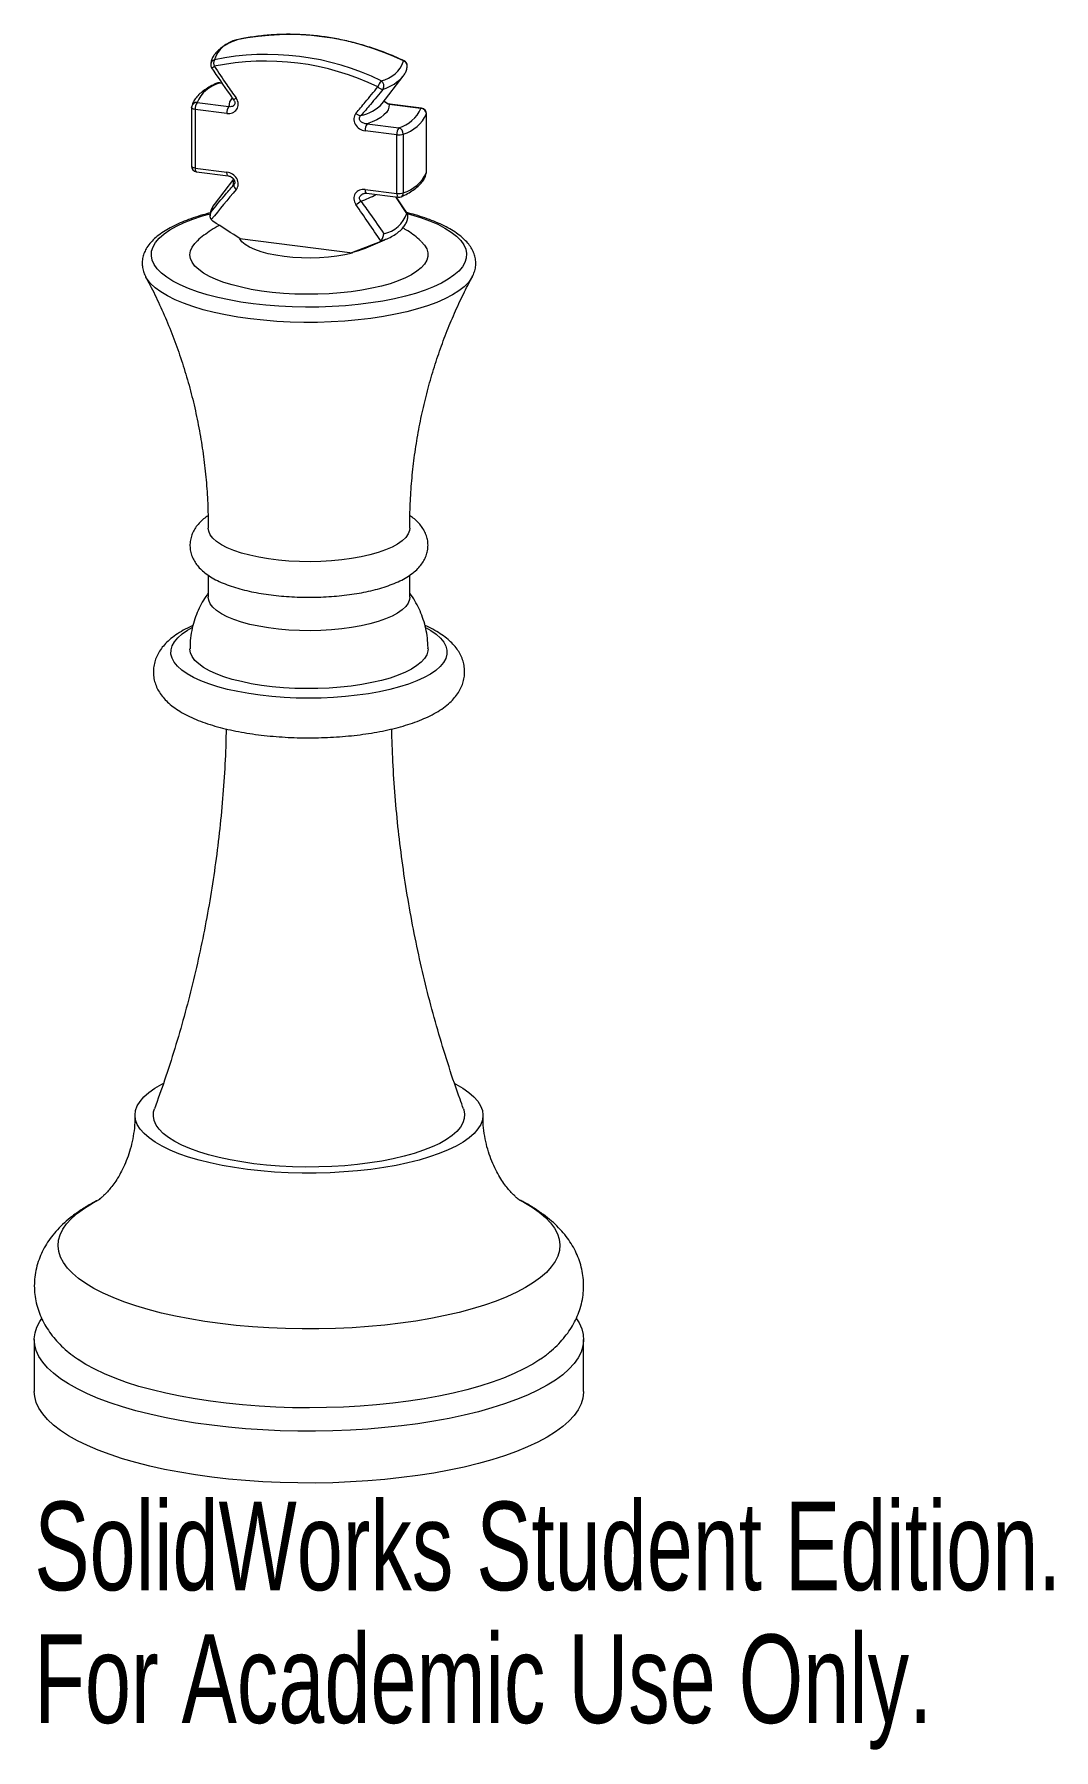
# Paper-space layout '_Dimetric' of a CAD drawing. Header units: millimetres. Extents: x -15 to 40.7, y -19.6 to 74.1.
import ezdxf

# ---------------------------------------------------------------- set-up
doc = ezdxf.new("R2010")
doc.units = ezdxf.units.MM
doc.styles.add('SLDTEXTSTYLE0', font='TXT', dxfattribs={"width": 0.7})

psp = doc.layouts.new('_Dimetric')

# ---------------------------------------------------------------- linework, layer by layer
at = {"color": 7, "linetype": 'Continuous', "lineweight": 15}
for p, q in [((-3.942, 73.797), (-3.973, 73.789)), ((-3.942, 73.797), (-3.928, 73.802)), ((-5.314, 72.281), (-5.315, 72.282)), ((-4.75, 71.442), (-4.872, 71.457)), ((4.002, 70.322), (5.147, 71.816)), ((-6.111, 70.382), (-4.373, 70.163)), ((-4.194, 70.644), (-4.115, 70.534)), ((6.111, 70.054), (4.373, 70.273)), ((6.149, 70.069), (4.411, 70.288)), ((-6.411, 70.099), (-6.411, 66.894)), ((-6.217, 70.006), (-6.217, 66.8)), ((-4.479, 69.787), (-6.217, 70.006)), ((6.41, 66.557), (6.41, 69.763)), ((6.411, 66.566), (6.411, 69.771)), ((4.803, 68.617), (3.065, 68.836)), ((3.171, 69.213), (4.909, 68.994)), ((4.803, 65.412), (4.803, 68.617)), ((5.149, 68.651), (5.149, 65.445)), ((-6.217, 66.8), (-4.479, 66.581)), ((-6.149, 66.596), (-4.411, 66.377)), ((-4.114, 66.196), (-5.18, 64.806)), ((3.065, 65.631), (4.803, 65.412)), ((-5.168, 64.821), (-5.18, 64.806)), ((3.134, 65.427), (4.872, 65.208)), ((2.368, 62.157), (-3.782, 62.932)), ((3.004, 62.393), (4.151, 62.886)), ((-8.906, 60.841), (-8.915, 60.858)), ((8.915, 60.859), (8.887, 60.809)), ((-5.5, 44.566), (-5.5, 43.369)), ((5.5, 43.369), (5.5, 44.565)), ((-15, 2.828), (-15, 0)), ((15, 0), (15, 2.828))]:
    psp.add_line(p, q, dxfattribs=at)
at = {"color": 8, "linetype": 'Continuous', "lineweight": 15}
for p, q in [((-4.735, 71.42), (-4.909, 71.442)), ((6.41, 69.763), (6.411, 69.771)), ((6.41, 66.557), (6.411, 66.566)), ((5.345, 64.326), (4.736, 65.225))]:
    psp.add_line(p, q, dxfattribs=at)
at = {"color": 8, "linetype": 'Continuous', "lineweight": 15, "flags": 128}
for points in [[(5.168, 72.65), (5.184, 72.657), (5.193, 72.656)], [(-4.909, 71.442), (-4.888, 71.455), (-4.872, 71.457)], [(4.373, 70.273), (4.394, 70.286), (4.411, 70.288)], [(-6.217, 70.006), (-6.261, 70.013), (-6.301, 70.022), (-6.336, 70.033), (-6.365, 70.046), (-6.387, 70.06), (-6.403, 70.075), (-6.41, 70.091), (-6.411, 70.099)], [(6.111, 70.054), (6.132, 70.067), (6.149, 70.069)], [(-6.217, 66.8), (-6.261, 66.807), (-6.301, 66.816), (-6.336, 66.827), (-6.365, 66.84), (-6.387, 66.855), (-6.403, 66.87), (-6.41, 66.886), (-6.411, 66.894)], [(-6.217, 66.8), (-6.215, 66.747), (-6.209, 66.699), (-6.199, 66.659), (-6.186, 66.628), (-6.17, 66.607), (-6.152, 66.597), (-6.149, 66.596)], [(-4.41, 66.377), (-4.414, 66.378), (-4.432, 66.388), (-4.448, 66.409), (-4.461, 66.44), (-4.471, 66.48), (-4.477, 66.528), (-4.479, 66.581)], [(6.403, 66.495), (6.405, 66.502), (6.41, 66.557)], [(-4.113, 65.876), (-4.13, 66.032), (-4.118, 66.109)], [(3.065, 65.631), (3.067, 65.577), (3.073, 65.53), (3.083, 65.489), (3.096, 65.458), (3.112, 65.437), (3.131, 65.427), (3.134, 65.427)], [(4.803, 65.412), (4.805, 65.358), (4.811, 65.311), (4.821, 65.27), (4.834, 65.239), (4.85, 65.218), (4.869, 65.208), (4.872, 65.208)], [(5.387, 64.311), (5.553, 64.265), (6.091, 64.1), (6.585, 63.921), (7.031, 63.728), (7.427, 63.523), (7.77, 63.308), (8.056, 63.084), (8.285, 62.853), (8.454, 62.616), (8.561, 62.375), (8.607, 62.132), (8.592, 61.888), (8.514, 61.646), (8.375, 61.407), (8.175, 61.173), (7.917, 60.945), (7.601, 60.725), (7.231, 60.515), (6.809, 60.316), (6.338, 60.13), (5.821, 59.958), (5.262, 59.801), (4.665, 59.66), (4.034, 59.537), (3.375, 59.432), (2.691, 59.346), (1.988, 59.28), (1.27, 59.234), (0.544, 59.208), (-0.187, 59.203), (-0.916, 59.219), (-1.639, 59.255), (-2.35, 59.311), (-3.044, 59.388), (-3.716, 59.484), (-4.361, 59.598), (-4.975, 59.73), (-5.553, 59.879), (-6.091, 60.044), (-6.585, 60.224), (-7.031, 60.416), (-7.427, 60.621), (-7.77, 60.836), (-8.056, 61.06), (-8.285, 61.292), (-8.454, 61.529), (-8.561, 61.77), (-8.607, 62.013), (-8.592, 62.256), (-8.514, 62.499), (-8.375, 62.738), (-8.175, 62.972), (-7.917, 63.2), (-7.601, 63.42), (-7.231, 63.63), (-6.809, 63.828), (-6.338, 64.015), (-5.821, 64.187), (-5.405, 64.306)], [(8.887, 60.809), (8.883, 60.803), (8.707, 60.56), (8.472, 60.323), (8.179, 60.094), (7.829, 59.873), (7.427, 59.663), (6.973, 59.464), (6.472, 59.279), (5.927, 59.108), (5.341, 58.953), (4.719, 58.814), (4.064, 58.693), (3.382, 58.59), (2.677, 58.507), (1.953, 58.443), (1.216, 58.399), (0.471, 58.376), (-0.278, 58.373), (-1.024, 58.391), (-1.764, 58.43), (-2.492, 58.488), (-3.202, 58.567), (-3.891, 58.664), (-4.553, 58.781), (-5.184, 58.915), (-5.779, 59.066), (-6.335, 59.233), (-6.848, 59.415), (-7.314, 59.61), (-7.73, 59.818), (-8.094, 60.036), (-8.402, 60.263), (-8.652, 60.498), (-8.844, 60.74), (-8.906, 60.841)], [(6.391, 41.703), (6.651, 41.554), (6.944, 41.35), (7.18, 41.139), (7.358, 40.921), (7.478, 40.699), (7.537, 40.474), (7.535, 40.249), (7.473, 40.024), (7.351, 39.802), (7.169, 39.585), (6.93, 39.374), (6.635, 39.171), (6.286, 38.977), (5.887, 38.795), (5.44, 38.625), (4.95, 38.47), (4.42, 38.33), (3.854, 38.206), (3.257, 38.099), (2.634, 38.011), (1.99, 37.942), (1.33, 37.892), (0.659, 37.862), (-0.018, 37.853), (-0.694, 37.863), (-1.364, 37.894), (-2.024, 37.945), (-2.667, 38.015), (-3.289, 38.104), (-3.884, 38.212), (-4.448, 38.336), (-4.977, 38.477), (-5.465, 38.634), (-5.909, 38.804), (-6.305, 38.987), (-6.651, 39.181), (-6.944, 39.384), (-7.18, 39.596), (-7.358, 39.813), (-7.478, 40.036), (-7.537, 40.26), (-7.535, 40.486), (-7.473, 40.711), (-7.351, 40.933), (-7.169, 41.15), (-6.93, 41.361), (-6.635, 41.564), (-6.387, 41.705)], [(11.522, 10.445), (11.742, 10.327), (12.187, 10.06), (12.578, 9.784), (12.912, 9.5), (13.189, 9.209), (13.407, 8.913), (13.565, 8.612), (13.662, 8.309), (13.698, 8.004), (13.673, 7.699), (13.588, 7.395), (13.441, 7.094), (13.234, 6.796), (12.969, 6.504), (12.645, 6.219), (12.265, 5.941), (11.83, 5.673), (11.342, 5.415), (10.804, 5.168), (10.217, 4.933), (9.585, 4.713), (8.91, 4.507), (8.195, 4.316), (7.443, 4.142), (6.658, 3.985), (5.844, 3.845), (5.003, 3.724), (4.14, 3.623), (3.259, 3.54), (2.363, 3.477), (1.457, 3.435), (0.544, 3.413), (-0.372, 3.411), (-1.286, 3.429), (-2.194, 3.468), (-3.092, 3.527), (-3.976, 3.606), (-4.843, 3.704), (-5.688, 3.821), (-6.508, 3.957), (-7.298, 4.111), (-8.056, 4.282), (-8.778, 4.47), (-9.461, 4.673), (-10.102, 4.891), (-10.697, 5.123), (-11.245, 5.367), (-11.742, 5.624), (-12.187, 5.89), (-12.578, 6.166), (-12.912, 6.45), (-13.189, 6.741), (-13.407, 7.038), (-13.565, 7.338), (-13.662, 7.642), (-13.698, 7.946), (-13.673, 8.252), (-13.588, 8.555), (-13.441, 8.857), (-13.234, 9.154), (-12.969, 9.446), (-12.645, 9.731), (-12.265, 10.009), (-11.83, 10.277), (-11.546, 10.432)]]:
    psp.add_lwpolyline(points, dxfattribs=at)
at = {"color": 7, "linetype": 'Continuous', "lineweight": 15, "flags": 128}
for points in [[(-3.975, 70.613), (-4.007, 70.593), (-4.035, 70.574), (-4.061, 70.559), (-4.081, 70.547), (-4.097, 70.539), (-4.108, 70.534), (-4.113, 70.534), (-4.113, 70.537)], [(4.373, 70.273), (4.368, 70.127), (4.319, 69.983), (4.227, 69.841), (4.094, 69.702), (3.919, 69.569), (3.706, 69.442), (3.456, 69.323), (3.171, 69.213)], [(4.002, 70.322), (4.004, 70.325), (4.011, 70.335)], [(6.127, 62.796), (6.129, 62.794), (6.309, 62.593), (6.431, 62.388), (6.492, 62.179), (6.493, 61.97), (6.433, 61.762), (6.313, 61.556), (6.134, 61.355), (5.898, 61.161), (5.607, 60.976), (5.263, 60.801), (4.87, 60.637), (4.432, 60.487), (3.952, 60.352), (3.436, 60.233), (2.887, 60.131), (2.312, 60.047), (1.715, 59.982), (1.102, 59.937), (0.478, 59.911), (-0.15, 59.906), (-0.776, 59.921), (-1.395, 59.956), (-2.002, 60.011), (-2.589, 60.085), (-3.153, 60.178), (-3.686, 60.288), (-4.186, 60.415), (-4.646, 60.557), (-5.063, 60.714), (-5.433, 60.883), (-5.752, 61.063), (-6.017, 61.253), (-6.227, 61.45), (-6.377, 61.654), (-6.469, 61.861), (-6.5, 62.07), (-6.47, 62.279), (-6.38, 62.486), (-6.231, 62.689), (-6.129, 62.794)], [(2.368, 62.157), (1.961, 62.065), (1.522, 61.99), (1.059, 61.935), (0.578, 61.9), (0.087, 61.886), (-0.404, 61.893), (-0.89, 61.92), (-1.36, 61.968), (-1.809, 62.036), (-2.228, 62.122), (-2.61, 62.226), (-2.949, 62.345), (-3.241, 62.477), (-3.479, 62.62), (-3.66, 62.773), (-3.782, 62.932)], [(4.182, 62.9), (4.166, 62.892), (3.834, 62.762)], [(3.004, 62.393), (2.709, 62.28), (2.315, 62.164)], [(5.5, 47.14), (5.487, 47.015), (5.416, 46.821), (5.284, 46.631), (5.091, 46.447), (4.841, 46.27), (4.536, 46.104), (4.18, 45.949), (3.776, 45.808), (3.33, 45.681), (2.846, 45.572), (2.329, 45.48), (1.787, 45.407), (1.224, 45.353), (0.647, 45.32), (0.063, 45.307), (-0.522, 45.315), (-1.101, 45.344), (-1.668, 45.393), (-2.216, 45.462), (-2.738, 45.55), (-3.23, 45.656), (-3.685, 45.779), (-4.098, 45.918), (-4.464, 46.07), (-4.781, 46.234), (-5.043, 46.408), (-5.247, 46.591), (-5.393, 46.78), (-5.477, 46.973), (-5.5, 47.141)], [(5.5, 43.369), (5.487, 43.244), (5.416, 43.05), (5.284, 42.86), (5.091, 42.676), (4.841, 42.499), (4.536, 42.333), (4.18, 42.178), (3.776, 42.036), (3.33, 41.91), (2.846, 41.8), (2.329, 41.708), (1.787, 41.635), (1.224, 41.582), (0.647, 41.549), (0.063, 41.536), (-0.522, 41.544), (-1.101, 41.573), (-1.668, 41.622), (-2.216, 41.691), (-2.738, 41.779), (-3.23, 41.885), (-3.685, 42.008), (-4.098, 42.146), (-4.464, 42.298), (-4.781, 42.463), (-5.043, 42.637), (-5.247, 42.82), (-5.393, 43.009), (-5.477, 43.202), (-5.5, 43.369)], [(6.5, 40.541), (6.493, 40.439), (6.433, 40.23), (6.313, 40.025), (6.134, 39.824), (5.898, 39.63), (5.607, 39.444), (5.263, 39.269), (4.87, 39.106), (4.432, 38.956), (3.952, 38.821), (3.436, 38.702), (2.887, 38.6), (2.312, 38.516), (1.715, 38.451), (1.102, 38.405), (0.478, 38.38), (-0.15, 38.375), (-0.776, 38.39), (-1.395, 38.425), (-2.002, 38.479), (-2.589, 38.553), (-3.153, 38.646), (-3.686, 38.756), (-4.186, 38.883), (-4.646, 39.026), (-5.063, 39.182), (-5.433, 39.351), (-5.752, 39.532), (-6.017, 39.721), (-6.227, 39.919), (-6.377, 40.122), (-6.469, 40.329), (-6.5, 40.538), (-6.5, 40.541)], [(7.96, 16.814), (8.024, 16.78), (8.407, 16.56), (8.736, 16.329), (9.008, 16.091), (9.221, 15.846), (9.375, 15.596), (9.468, 15.343), (9.5, 15.089), (9.47, 14.834), (9.379, 14.58), (9.226, 14.331), (9.014, 14.086), (8.744, 13.847), (8.417, 13.616), (8.035, 13.395), (7.601, 13.185), (7.118, 12.988), (6.589, 12.804), (6.017, 12.634), (5.405, 12.481), (4.759, 12.344), (4.082, 12.226), (3.379, 12.125), (2.653, 12.044), (1.911, 11.983), (1.156, 11.942), (0.393, 11.921), (-0.372, 11.921), (-1.134, 11.941), (-1.89, 11.982), (-2.633, 12.042), (-3.359, 12.123), (-4.063, 12.222), (-4.741, 12.341), (-5.388, 12.477), (-6, 12.63), (-6.573, 12.799), (-7.104, 12.982), (-7.588, 13.18), (-8.024, 13.389), (-8.407, 13.61), (-8.736, 13.84), (-9.008, 14.079), (-9.221, 14.324), (-9.375, 14.573), (-9.468, 14.827), (-9.5, 15.081), (-9.47, 15.336), (-9.379, 15.589), (-9.226, 15.839), (-9.014, 16.084), (-8.744, 16.323), (-8.417, 16.553), (-8.035, 16.774), (-7.967, 16.81)], [(8.437, 15.429), (8.453, 15.384), (8.498, 15.144), (8.482, 14.903), (8.406, 14.664), (8.268, 14.428), (8.071, 14.197), (7.816, 13.972), (7.505, 13.755), (7.139, 13.547), (6.723, 13.351), (6.257, 13.167), (5.747, 12.997), (5.195, 12.842), (4.606, 12.704), (3.983, 12.582), (3.332, 12.478), (2.657, 12.394), (1.963, 12.328), (1.254, 12.283), (0.537, 12.257), (-0.185, 12.252), (-0.905, 12.268), (-1.618, 12.303), (-2.32, 12.359), (-3.005, 12.435), (-3.669, 12.529), (-4.306, 12.642), (-4.912, 12.773), (-5.482, 12.92), (-6.013, 13.082), (-6.501, 13.26), (-6.942, 13.45), (-7.333, 13.652), (-7.671, 13.865), (-7.954, 14.086), (-8.18, 14.314), (-8.346, 14.548), (-8.453, 14.786), (-8.498, 15.026), (-8.482, 15.267), (-8.437, 15.428)], [(14.607, 3.966), (14.748, 3.741), (14.893, 3.424), (14.977, 3.105), (14.999, 2.785), (14.96, 2.464), (14.86, 2.146), (14.698, 1.83), (14.476, 1.518), (14.194, 1.211), (13.854, 0.912), (13.457, 0.62), (13.005, 0.337), (12.499, 0.064), (11.942, -0.197), (11.336, -0.446), (10.684, -0.681), (9.987, -0.902), (9.25, -1.108), (8.474, -1.297), (7.663, -1.47), (6.822, -1.625), (5.952, -1.761), (5.057, -1.879), (4.142, -1.977), (3.21, -2.056), (2.264, -2.114), (1.31, -2.152), (0.35, -2.17), (-0.612, -2.167), (-1.571, -2.144), (-2.523, -2.1), (-3.465, -2.036), (-4.393, -1.952), (-5.303, -1.849), (-6.191, -1.726), (-7.054, -1.584), (-7.888, -1.424), (-8.689, -1.247), (-9.454, -1.053), (-10.181, -0.843), (-10.866, -0.618), (-11.506, -0.379), (-12.099, -0.127), (-12.642, 0.137), (-13.134, 0.413), (-13.571, 0.698), (-13.952, 0.993), (-14.277, 1.294), (-14.542, 1.602), (-14.748, 1.916), (-14.893, 2.232), (-14.977, 2.552), (-14.999, 2.872), (-14.96, 3.192), (-14.86, 3.511), (-14.698, 3.827), (-14.598, 3.978)], [(12.6, 1.737), (12.217, 1.492), (11.739, 1.228), (11.209, 0.975), (10.63, 0.734), (10.004, 0.507), (9.335, 0.294), (8.625, 0.095), (7.878, -0.087), (7.096, -0.252), (6.283, -0.399), (5.442, -0.528), (4.578, -0.639), (3.693, -0.73), (2.793, -0.802), (1.88, -0.853), (0.959, -0.884), (0.034, -0.895), (-0.892, -0.886), (-1.813, -0.856), (-2.727, -0.806), (-3.628, -0.736), (-4.514, -0.646), (-5.38, -0.537), (-6.222, -0.409), (-7.038, -0.263), (-7.822, -0.099), (-8.572, 0.082), (-9.285, 0.279), (-9.957, 0.491), (-10.586, 0.717), (-11.168, 0.957), (-11.702, 1.209), (-12.184, 1.473), (-12.61, 1.744)], [(15, 0), (14.999, -0.044), (14.96, -0.364), (14.86, -0.683), (14.698, -0.999), (14.476, -1.31), (14.194, -1.617), (13.854, -1.917), (13.457, -2.209), (13.005, -2.492), (12.499, -2.764), (11.942, -3.025), (11.336, -3.274), (10.684, -3.51), (9.987, -3.731), (9.25, -3.936), (8.474, -4.126), (7.663, -4.298), (6.822, -4.453), (5.952, -4.59), (5.057, -4.707), (4.142, -4.806), (3.21, -4.884), (2.264, -4.943), (1.31, -4.981), (0.35, -4.999), (-0.612, -4.996), (-1.571, -4.973), (-2.523, -4.929), (-3.465, -4.865), (-4.393, -4.781), (-5.303, -4.677), (-6.191, -4.554), (-7.054, -4.413), (-7.888, -4.253), (-8.689, -4.076), (-9.454, -3.882), (-10.181, -3.672), (-10.866, -3.447), (-11.506, -3.208), (-12.099, -2.955), (-12.642, -2.691), (-13.134, -2.415), (-13.571, -2.13), (-13.952, -1.836), (-14.277, -1.534), (-14.542, -1.226), (-14.748, -0.913), (-14.893, -0.596), (-14.977, -0.277), (-15, 0)]]:
    psp.add_lwpolyline(points, dxfattribs=at)
at = {"color": 7, "linetype": 'Continuous', "lineweight": 15}
for centre, radius, start, end in [((-1.08, 59.786), 14.3, 64.09392, 101.54457), ((-3.62, 72.197), 1.632, 101.35152, 161.46773), ((-3.864, 73.509), 0.3, 102.31812, 111.45112), ((-5.066, 72.449), 0.3, 176.70196, 214.01033), ((-4.752, 72.531), 0.455, 156.10651, 202.684), ((-2.367, 58.622), 14.017, 64.09392, 101.54457), ((-2.306, 58.705), 14.3, 64.09392, 101.54457), ((3.62, 73.168), 1.632, 281.35152, 341.46773), ((5.066, 72.384), 0.3, 356.70196, 64.81039), ((-4.348, 69.595), 1.931, 106.89034, 155.92891), ((-4.909, 71.16), 0.3, 82.81924, 114.01465), ((4.798, 70.882), 1.097, 141.29568, 161.47335), ((4.044, 71.507), 0.398, 223.9453, 271.01267), ((3.727, 71.274), 0.364, 332.9642, 53.84393), ((-5.628, 70.043), 0.591, 144.93094, 183.59311), ((-6.111, 70.099), 0.3, 166.40955, 180), ((-3.89, 69.824), 0.591, 144.93094, 183.59311), ((2.863, 70.08), 0.419, 223.78283, 266.1661), ((4.348, 70.842), 1.931, 286.89034, 335.92891), ((4.561, 70.589), 2.026, 286.89034, 335.92891), ((6.11, 69.753), 0.301, 1.86001, 89.72416), ((6.111, 69.771), 0.3, 360, 82.81924), ((3.655, 68.873), 0.591, 144.93094, 183.59311), ((5.393, 68.654), 0.591, 144.93094, 183.59311), ((4.909, 69.331), 0.721, 261.58621, 289.50979), ((4.794, 68.657), 0.356, 358.98846, 71.06007), ((-6.111, 66.894), 0.3, 180, 262.81924), ((4.561, 67.384), 2.026, 286.89034, 335.92891), ((6.111, 66.566), 0.3, 346.40955, 0), ((-3.767, 65.906), 0.347, 185.01267, 233.34838), ((0.066, 68.588), 4.532, 303.39721, 307.66645), ((4.909, 66.125), 0.721, 261.58621, 289.50979), ((4.909, 65.505), 0.3, 262.81924, 294.01465), ((3.747, 64.869), 1.688, 281.56644, 341.2528)]:
    psp.add_arc(centre, radius, start, end, dxfattribs=at)
at = {"color": 8, "linetype": 'Continuous', "lineweight": 15}
for centre, radius, start, end in [((-5.084, 72.446), 0.282, 107.35756, 175.94073), ((-5.414, 72.646), 0.378, 285.22789, 309.78515), ((5.08, 72.378), 0.285, 357.71912, 72.10193), ((-4.958, 71.263), 0.186, 74.89224, 113.33362), ((3.292, 73.49), 2.499, 287.67983, 317.8052), ((-6.127, 70.098), 0.285, 86.81378, 165.31185), ((-3.748, 70.195), 0.626, 135.49752, 182.94471), ((2.306, 71.957), 2.356, 282.97535, 316.04536), ((-4.596, 64.331), 0.752, 140.88343, 174.51833), ((1.842, 68.377), 3.519, 286.39367, 301.02789), ((4.929, 65.428), 0.222, 297.62992, 4.60444)]:
    psp.add_arc(centre, radius, start, end, dxfattribs=at)
at = {"color": 7, "linetype": 'Continuous', "lineweight": 15}
for points, knots in [([(5.193, 72.656), (5.051, 72.721), (4.639, 72.911), (3.946, 73.187), (3.114, 73.468), (2.271, 73.699), (1.423, 73.88), (0.572, 74.009), (-0.279, 74.086), (-1.127, 74.111), (-1.969, 74.084), (-2.801, 74.005), (-3.452, 73.902), (-3.825, 73.824), (-3.928, 73.802)], [0, 0, 0, 0, 0.048599, 0.140283, 0.231973, 0.323653, 0.415322, 0.506978, 0.598618, 0.69024, 0.781842, 0.873423, 0.964979, 1, 1, 1, 1]), ([(-3.973, 73.789), (-4.036, 73.763), (-4.218, 73.689), (-4.49, 73.554), (-4.773, 73.378), (-5.001, 73.191), (-5.173, 72.995), (-5.29, 72.796), (-5.35, 72.618), (-5.361, 72.507), (-5.365, 72.466)], [0, 0, 0, 0, 0.0784402, 0.2305544, 0.3839475, 0.5388544, 0.6774823, 0.8070436, 0.9292821, 1, 1, 1, 1]), ([(-5.324, 72.276), (-5.001, 71.796), (-4.632, 71.248), (-4.243, 70.712), (-4.194, 70.644)], [0, 0, 0, 0, 0.873198, 1, 1, 1, 1]), ([(-5.172, 72.356), (-4.945, 72.02), (-4.717, 71.685), (-4.487, 71.351), (-4.318, 71.104), (-4.147, 70.858), (-3.975, 70.613)], [0, 0, 0, 0, 0.001218568, 0.001218568, 0.001218568, 0.002118352, 0.002118352, 0.002118352, 0.002118352]), ([(5.139, 71.812), (5.149, 71.823), (5.213, 71.894), (5.288, 72.038), (5.35, 72.215), (5.361, 72.326), (5.365, 72.367)], [0, 0, 0, 0, 0.070811, 0.444083, 0.796258, 1, 1, 1, 1]), ([(-5.031, 71.434), (-5.094, 71.405), (-5.28, 71.319), (-5.556, 71.166), (-5.841, 70.97), (-6.077, 70.756), (-6.251, 70.536), (-6.355, 70.337), (-6.39, 70.216), (-6.403, 70.17)], [0, 0, 0, 0, 0.0873307, 0.2566023, 0.4269849, 0.5983968, 0.7679973, 0.9121713, 1, 1, 1, 1]), ([(2.56, 69.79), (2.733, 69.991), (2.904, 70.194), (3.073, 70.398), (3.303, 70.674), (3.531, 70.952), (3.758, 71.231)], [0, 0, 0, 0, 0.000899721, 0.000899721, 0.000899721, 0.002118352, 0.002118352, 0.002118352, 0.002118352]), ([(-4.479, 69.787), (-4.372, 69.773), (-4.267, 69.786), (-4.079, 69.861), (-3.997, 69.925), (-3.885, 70.092), (-3.856, 70.197), (-3.868, 70.412), (-3.909, 70.52), (-3.975, 70.613)], [0, 0, 0, 0, 0.25, 0.25, 0.5, 0.5, 0.75, 0.75, 1, 1, 1, 1]), ([(-4.116, 70.533), (-4.101, 70.514), (-4.081, 70.485), (-4.074, 70.456), (-4.071, 70.447)], [0, 0, 0, 0, 0.702969, 1, 1, 1, 1]), ([(4.051, 71.109), (3.822, 70.829), (3.591, 70.55), (3.357, 70.273), (3.185, 70.068), (3.011, 69.864), (2.835, 69.662)], [0, 0, 0, 0, 0.001221695, 0.001221695, 0.001221695, 0.002124894, 0.002124894, 0.002124894, 0.002124894]), ([(4.428, 70.286), (4.41, 70.288), (4.353, 70.295), (4.255, 70.334), (4.157, 70.406), (4.117, 70.466), (4.1, 70.491)], [0, 0, 0, 0, 0.1488128, 0.4889093, 0.7864509, 1, 1, 1, 1]), ([(2.56, 69.79), (2.495, 69.713), (2.454, 69.614), (2.442, 69.403), (2.471, 69.291), (2.584, 69.095), (2.666, 69.011), (2.853, 68.889), (2.958, 68.85), (3.065, 68.836)], [0, 0, 0, 0, 0.25, 0.25, 0.5, 0.5, 0.75, 0.75, 1, 1, 1, 1]), ([(3.171, 69.213), (3.108, 69.214), (3.045, 69.226), (2.928, 69.269), (2.872, 69.301), (2.785, 69.386), (2.755, 69.445), (2.758, 69.563), (2.79, 69.62), (2.835, 69.662)], [0, 0, 0, 0, 0.25, 0.25, 0.5, 0.5, 0.75, 0.75, 1, 1, 1, 1]), ([(-3.975, 65.628), (-3.909, 65.705), (-3.868, 65.804), (-3.856, 66.015), (-3.885, 66.127), (-3.998, 66.323), (-4.08, 66.406), (-4.267, 66.528), (-4.372, 66.568), (-4.479, 66.581)], [0, 0, 0, 0, 0.25, 0.25, 0.5, 0.5, 0.75, 0.75, 1, 1, 1, 1]), ([(-5.345, 64.403), (-5.107, 64.695), (-4.868, 64.985), (-4.627, 65.272), (-4.457, 65.475), (-4.286, 65.676), (-4.113, 65.876)], [0, 0, 0, 0, 0.001281858, 0.001281858, 0.001281858, 0.002185055, 0.002185055, 0.002185055, 0.002185055]), ([(-4.411, 66.374), (-4.375, 66.368), (-4.298, 66.355), (-4.189, 66.286), (-4.112, 66.2), (-4.074, 66.136), (-4.069, 66.108), (-4.068, 66.104)], [0, 0, 0, 0, 0.2570186, 0.5608185, 0.7879838, 0.9737225, 1, 1, 1, 1]), ([(3.065, 65.631), (2.958, 65.644), (2.853, 65.631), (2.665, 65.556), (2.583, 65.492), (2.471, 65.325), (2.442, 65.22), (2.454, 65.006), (2.495, 64.898), (2.56, 64.804)], [0, 0, 0, 0, 0.25, 0.25, 0.5, 0.5, 0.75, 0.75, 1, 1, 1, 1]), ([(5.031, 65.231), (5.094, 65.26), (5.28, 65.346), (5.556, 65.498), (5.841, 65.695), (6.077, 65.908), (6.251, 66.129), (6.355, 66.327), (6.39, 66.449), (6.403, 66.495)], [0, 0, 0, 0, 0.087331, 0.256602, 0.426985, 0.598397, 0.767997, 0.912171, 1, 1, 1, 1]), ([(-5.162, 64.823), (-5.2, 64.774), (-5.284, 64.664), (-5.363, 64.477), (-5.402, 64.311), (-5.398, 64.215), (-5.397, 64.189)], [0, 0, 0, 0, 0.260446, 0.578974, 0.884311, 1, 1, 1, 1]), ([(2.835, 65), (3.011, 64.757), (3.185, 64.512), (3.358, 64.266), (3.602, 63.918), (3.844, 63.567), (4.085, 63.215)], [0, 0, 0, 0, 0.000903262, 0.000903262, 0.000903262, 0.00218506, 0.00218506, 0.00218506, 0.00218506]), ([(2.997, 65.411), (3.007, 65.416), (3.048, 65.435), (3.107, 65.429), (3.151, 65.424)], [0, 0, 0, 0, 0.250962, 1, 1, 1, 1]), ([(5.383, 64.302), (5.374, 64.316), (5.168, 64.626), (4.955, 64.931), (4.75, 65.223)], [0, 0, 0, 0, 0.043601, 1, 1, 1, 1]), ([(-5.381, 64.356), (-5.522, 64.319), (-5.851, 64.233), (-6.329, 64.08), (-6.819, 63.9), (-7.269, 63.703), (-7.679, 63.491), (-8.047, 63.262), (-8.369, 63.014), (-8.639, 62.749), (-8.846, 62.478), (-8.99, 62.207), (-9.08, 61.933), (-9.118, 61.65), (-9.098, 61.363), (-9.029, 61.089), (-8.944, 60.92), (-8.902, 60.836)], [0, 0, 0, 0, 0.053592, 0.12533, 0.1974, 0.269884, 0.342871, 0.416421, 0.490479, 0.564489, 0.637081, 0.698686, 0.757583, 0.820159, 0.880793, 0.941023, 1, 1, 1, 1]), ([(-5.334, 63.987), (-5.381, 64.048), (-5.401, 64.125), (-5.4, 64.272), (-5.379, 64.343), (-5.345, 64.403)], [0, 0, 0, 0, 0.5, 0.5, 1, 1, 1, 1]), ([(4.178, 62.902), (4.236, 62.927), (4.412, 63.001), (4.661, 63.143), (4.924, 63.328), (5.128, 63.523), (5.274, 63.725), (5.364, 63.928), (5.401, 64.093), (5.398, 64.188), (5.397, 64.214)], [0, 0, 0, 0, 0.077895, 0.236786, 0.397334, 0.558879, 0.69845, 0.829034, 0.954211, 1, 1, 1, 1]), ([(8.874, 60.795), (8.889, 60.817), (8.957, 60.92), (9.038, 61.126), (9.107, 61.409), (9.115, 61.701), (9.068, 61.983), (8.969, 62.254), (8.82, 62.516), (8.619, 62.77), (8.364, 63.018), (8.053, 63.257), (7.691, 63.485), (7.28, 63.698), (6.827, 63.897), (6.334, 64.079), (5.84, 64.237), (5.495, 64.326), (5.339, 64.367)], [0, 0, 0, 0, 0.015801, 0.07512, 0.13829, 0.198766, 0.258141, 0.317761, 0.379247, 0.443824, 0.511852, 0.582616, 0.65478, 0.727143, 0.799129, 0.87065, 0.941744, 1, 1, 1, 1]), ([(5.398, 64.214), (5.397, 64.231), (5.395, 64.274), (5.367, 64.308), (5.345, 64.326), (5.345, 64.326)], [0, 0, 0, 0, 0.3803, 0.984165, 1, 1, 1, 1]), ([(-4.878, 63.667), (-4.885, 63.664), (-5.046, 63.59), (-5.335, 63.415), (-5.734, 63.137), (-5.992, 62.932), (-6.11, 62.81), (-6.118, 62.802)], [0, 0, 0, 0, 0.014428, 0.3562681, 0.6745607, 0.9771538, 1, 1, 1, 1]), ([(3.92, 62.821), (3.967, 62.87), (4.006, 62.939), (4.062, 63.079), (4.079, 63.151), (4.085, 63.215)], [0, 0, 0, 0, 0.5, 0.5, 1, 1, 1, 1]), ([(6.114, 62.807), (6.109, 62.812), (5.999, 62.925), (5.758, 63.116), (5.433, 63.354), (5.213, 63.479), (5.123, 63.531)], [0, 0, 0, 0, 0.018338, 0.3734215, 0.7426668, 1, 1, 1, 1]), ([(-8.914, 60.844), (-8.836, 60.702), (-8.568, 60.212), (-8.147, 59.332), (-7.656, 58.208), (-7.21, 57.046), (-6.81, 55.854), (-6.461, 54.637), (-6.163, 53.4), (-5.919, 52.147), (-5.729, 50.883), (-5.595, 49.612), (-5.514, 48.363), (-5.506, 47.539), (-5.502, 47.14)], [0, 0, 0, 0, 0.035349, 0.122156, 0.209709, 0.297788, 0.386208, 0.474821, 0.563508, 0.652175, 0.740751, 0.829177, 0.917408, 1, 1, 1, 1]), ([(5.505, 47.14), (5.506, 47.476), (5.509, 48.234), (5.579, 49.411), (5.702, 50.665), (5.879, 51.906), (6.106, 53.13), (6.383, 54.333), (6.707, 55.513), (7.076, 56.664), (7.488, 57.786), (7.939, 58.871), (8.411, 59.895), (8.75, 60.54), (8.911, 60.848)], [0, 0, 0, 0, 0.069551, 0.157061, 0.244239, 0.331052, 0.417465, 0.503437, 0.588917, 0.673846, 0.758152, 0.841747, 0.924527, 1, 1, 1, 1]), ([(-5.514, 47.818), (-5.596, 47.76), (-5.774, 47.635), (-6.001, 47.415), (-6.199, 47.168), (-6.347, 46.908), (-6.452, 46.627), (-6.505, 46.328), (-6.5, 46.022), (-6.44, 45.732), (-6.333, 45.459), (-6.183, 45.206), (-5.989, 44.967), (-5.748, 44.74), (-5.452, 44.523), (-5.1, 44.318), (-4.696, 44.13), (-4.251, 43.963), (-3.776, 43.818), (-3.275, 43.694), (-2.753, 43.59), (-2.211, 43.505), (-1.653, 43.441), (-1.084, 43.395), (-0.506, 43.368), (0.074, 43.361), (0.654, 43.373), (1.229, 43.405), (1.793, 43.455), (2.344, 43.524), (2.877, 43.612), (3.388, 43.719), (3.875, 43.846), (4.336, 43.992), (4.768, 44.161), (5.17, 44.355), (5.524, 44.57), (5.82, 44.801), (6.056, 45.041), (6.24, 45.292), (6.377, 45.554), (6.469, 45.837), (6.509, 46.136), (6.491, 46.438), (6.421, 46.725), (6.304, 46.993), (6.144, 47.243), (5.939, 47.478), (5.729, 47.671), (5.573, 47.776), (5.513, 47.817)], [0, 0, 0, 0, 0.018076, 0.039201, 0.058421, 0.076241, 0.093169, 0.111459, 0.128945, 0.146058, 0.163166, 0.18078, 0.199438, 0.219688, 0.241919, 0.265966, 0.290921, 0.315679, 0.339983, 0.363873, 0.387444, 0.410781, 0.433951, 0.457007, 0.479989, 0.502933, 0.525867, 0.548817, 0.571808, 0.594874, 0.618054, 0.641398, 0.664969, 0.688851, 0.713155, 0.738009, 0.763494, 0.786111, 0.806725, 0.825543, 0.843096, 0.859869, 0.877927, 0.895289, 0.912358, 0.929532, 0.947328, 0.966291, 0.986955, 1, 1, 1, 1]), ([(-5.5, 43.599), (-5.59, 43.469), (-5.776, 43.202), (-6.006, 42.765), (-6.2, 42.301), (-6.354, 41.802), (-6.455, 41.277), (-6.502, 40.848), (-6.495, 40.603), (-6.494, 40.54)], [0, 0, 0, 0, 0.145276, 0.298922, 0.452552, 0.606198, 0.775911, 0.942589, 1, 1, 1, 1]), ([(6.497, 40.54), (6.498, 40.563), (6.507, 40.763), (6.471, 41.137), (6.389, 41.652), (6.252, 42.147), (6.073, 42.62), (5.849, 43.065), (5.657, 43.39), (5.529, 43.556), (5.5, 43.594)], [0, 0, 0, 0, 0.021242, 0.183438, 0.342814, 0.499614, 0.654055, 0.806342, 0.956683, 1, 1, 1, 1]), ([(-6.34, 41.816), (-6.442, 41.771), (-6.703, 41.655), (-7.078, 41.443), (-7.452, 41.187), (-7.763, 40.917), (-8.011, 40.644), (-8.207, 40.36), (-8.353, 40.066), (-8.455, 39.752), (-8.505, 39.423), (-8.498, 39.087), (-8.437, 38.764), (-8.327, 38.458), (-8.171, 38.168), (-7.97, 37.892), (-7.72, 37.628), (-7.416, 37.373), (-7.055, 37.129), (-6.639, 36.899), (-6.175, 36.688), (-5.674, 36.498), (-5.141, 36.33), (-4.582, 36.182), (-3.998, 36.054), (-3.392, 35.945), (-2.767, 35.855), (-2.127, 35.784), (-1.475, 35.732), (-0.814, 35.699), (-0.149, 35.685), (0.517, 35.691), (1.179, 35.715), (1.834, 35.758), (2.478, 35.82), (3.107, 35.901), (3.718, 36.001), (4.307, 36.119), (4.872, 36.256), (5.41, 36.411), (5.919, 36.587), (6.398, 36.785), (6.845, 37.006), (7.256, 37.257), (7.607, 37.525), (7.893, 37.803), (8.114, 38.082), (8.286, 38.371), (8.409, 38.67), (8.485, 38.986), (8.509, 39.314), (8.477, 39.645), (8.394, 39.961), (8.263, 40.259), (8.087, 40.543), (7.864, 40.813), (7.591, 41.073), (7.263, 41.324), (6.873, 41.561), (6.56, 41.727), (6.366, 41.807), (6.333, 41.821)], [0, 0, 0, 0, 0.0128703, 0.0328683, 0.0532077, 0.0709304, 0.0872979, 0.1024359, 0.1166579, 0.1302806, 0.1448888, 0.1589886, 0.1728728, 0.1867875, 0.2010727, 0.2160792, 0.2321562, 0.2495683, 0.2683094, 0.2879493, 0.3078149, 0.3274549, 0.3468006, 0.3658832, 0.3847549, 0.4034645, 0.4220516, 0.4405481, 0.4589794, 0.4773666, 0.4957276, 0.5140787, 0.5324339, 0.550805, 0.5692084, 0.5876622, 0.6061876, 0.6248104, 0.6435629, 0.6624858, 0.6816313, 0.7010626, 0.7208456, 0.7410093, 0.7613894, 0.7784442, 0.7941655, 0.8088065, 0.8226929, 0.836124, 0.8504517, 0.8644189, 0.8782751, 0.892313, 0.9068768, 0.922321, 0.9389732, 0.957005, 0.976224, 0.9960553, 1, 1, 1, 1]), ([(-4.525, 36.174), (-4.532, 35.845), (-4.551, 34.888), (-4.642, 33.306), (-4.793, 31.432), (-5.001, 29.568), (-5.261, 27.716), (-5.574, 25.879), (-5.937, 24.059), (-6.35, 22.258), (-6.812, 20.479), (-7.323, 18.723), (-7.86, 17.041), (-8.25, 15.955), (-8.436, 15.437)], [0, 0, 0, 0, 0.0462388, 0.1346488, 0.2228999, 0.3109786, 0.3988707, 0.4865604, 0.5740307, 0.6612623, 0.7482334, 0.8349193, 0.9212919, 1, 1, 1, 1]), ([(8.439, 15.439), (8.375, 15.611), (8.092, 16.362), (7.64, 17.719), (7.086, 19.508), (6.586, 21.322), (6.137, 23.153), (5.742, 25.002), (5.399, 26.863), (5.111, 28.736), (4.877, 30.618), (4.7, 32.505), (4.575, 34.358), (4.538, 35.582), (4.52, 36.174)], [0, 0, 0, 0, 0.0262368, 0.1150699, 0.2040442, 0.2931139, 0.38224, 0.4713891, 0.5605328, 0.6496468, 0.7387098, 0.8277034, 0.9166111, 1, 1, 1, 1]), ([(-9.506, 15.086), (-9.506, 14.951), (-9.506, 14.614), (-9.567, 14.083), (-9.676, 13.508), (-9.831, 12.969), (-10.017, 12.476), (-10.225, 12.035), (-10.444, 11.652), (-10.661, 11.328), (-10.868, 11.061), (-11.055, 10.849), (-11.216, 10.687), (-11.347, 10.568), (-11.443, 10.491), (-11.502, 10.448), (-11.508, 10.444), (-11.511, 10.442)], [0, 0, 0, 0, 0.053968, 0.134911, 0.214557, 0.292555, 0.368529, 0.442104, 0.512978, 0.581017, 0.646314, 0.70918, 0.770086, 0.829593, 0.888286, 0.94674, 1, 1, 1, 1]), ([(11.506, 10.445), (11.508, 10.444), (11.513, 10.441), (11.47, 10.47), (11.384, 10.537), (11.256, 10.649), (11.095, 10.807), (10.905, 11.017), (10.694, 11.282), (10.471, 11.608), (10.246, 11.996), (10.03, 12.445), (9.836, 12.951), (9.677, 13.504), (9.565, 14.092), (9.505, 14.624), (9.506, 14.957), (9.506, 15.085)], [0, 0, 0, 0, 0.026691, 0.088869, 0.150936, 0.213399, 0.276759, 0.341646, 0.408661, 0.478304, 0.55089, 0.626457, 0.704705, 0.785024, 0.866622, 0.948709, 1, 1, 1, 1]), ([(-11.428, 10.487), (-11.544, 10.43), (-11.874, 10.267), (-12.373, 9.966), (-12.902, 9.598), (-13.356, 9.218), (-13.736, 8.842), (-14.062, 8.454), (-14.339, 8.054), (-14.567, 7.642), (-14.755, 7.202), (-14.895, 6.738), (-14.982, 6.252), (-15.009, 5.768), (-14.981, 5.292), (-14.9, 4.828), (-14.768, 4.379), (-14.589, 3.946), (-14.365, 3.532), (-14.096, 3.133), (-13.78, 2.75), (-13.414, 2.379), (-13.02, 2.037), (-12.731, 1.834), (-12.595, 1.737)], [0, 0, 0, 0, 0.033602, 0.095762, 0.158017, 0.210871, 0.260377, 0.306833, 0.350786, 0.392804, 0.433392, 0.477177, 0.51958, 0.56096, 0.601733, 0.642231, 0.682791, 0.72383, 0.765805, 0.809225, 0.854661, 0.902717, 0.953944, 1, 1, 1, 1]), ([(12.581, 1.728), (12.61, 1.747), (12.809, 1.874), (13.132, 2.134), (13.544, 2.502), (13.898, 2.884), (14.2, 3.278), (14.453, 3.684), (14.659, 4.102), (14.824, 4.546), (14.94, 5.013), (15, 5.498), (15.004, 5.979), (14.953, 6.451), (14.849, 6.909), (14.697, 7.351), (14.499, 7.776), (14.255, 8.183), (13.966, 8.575), (13.63, 8.953), (13.242, 9.319), (12.797, 9.674), (12.29, 10.017), (11.858, 10.275), (11.582, 10.411), (11.509, 10.447)], [0, 0, 0, 0, 0.009684, 0.064568, 0.116148, 0.164445, 0.209923, 0.253159, 0.294699, 0.335016, 0.378387, 0.420564, 0.461896, 0.502788, 0.54352, 0.584491, 0.626134, 0.668931, 0.713421, 0.760199, 0.809866, 0.862897, 0.919377, 0.97871, 1, 1, 1, 1])]:
    psp.add_open_spline(points, degree=3, knots=knots, dxfattribs=at)
at = {"color": 8, "linetype": 'Continuous', "lineweight": 15}
for points, knots in [([(-4.07, 70.448), (-4.069, 70.447), (-4.058, 70.425), (-4.055, 70.391), (-4.052, 70.334), (-4.06, 70.298), (-4.08, 70.25), (-4.115, 70.204), (-4.187, 70.163), (-4.276, 70.146), (-4.341, 70.157), (-4.373, 70.163)], [0, 0, 0, 0, 0.004171, 0.112928, 0.151868, 0.281775, 0.292964, 0.443606, 0.616657, 0.814997, 1, 1, 1, 1]), ([(4.373, 70.273), (4.341, 70.284), (4.275, 70.306), (4.189, 70.374), (4.131, 70.43), (4.113, 70.465), (4.113, 70.467)], [0, 0, 0, 0, 0.327753, 0.679132, 0.985709, 1, 1, 1, 1]), ([(-4.068, 66.104), (-4.066, 66.099), (-4.06, 66.083), (-4.053, 66.042), (-4.053, 66.001), (-4.064, 65.947), (-4.083, 65.908), (-4.106, 65.883), (-4.113, 65.876)], [0, 0, 0, 0, 0.063196, 0.181209, 0.447844, 0.516702, 0.853757, 1, 1, 1, 1]), ([(2.835, 65), (2.813, 65.025), (2.775, 65.068), (2.757, 65.13), (2.755, 65.187), (2.765, 65.224), (2.792, 65.278), (2.838, 65.333), (2.915, 65.388), (2.974, 65.405), (2.997, 65.412)], [0, 0, 0, 0, 0.177989, 0.301662, 0.345944, 0.493669, 0.506393, 0.677697, 0.874483, 1, 1, 1, 1])]:
    psp.add_open_spline(points, degree=3, knots=knots, dxfattribs=at)
at = {"color": 7, "linetype": 'Continuous', "lineweight": 15}
for points in [[(-3.975, 65.628), (-4.436, 65.088), (-4.887, 64.539), (-5.334, 63.987)], [(3.92, 62.821), (3.473, 63.486), (3.022, 64.148), (2.56, 64.804)], [(-5.334, 63.987), (-5.31, 63.955), (-5.281, 63.928), (-5.248, 63.906)], [(-3.73, 62.925), (-4.241, 63.243), (-4.746, 63.573), (-5.248, 63.906)], [(3.834, 62.762), (3.331, 62.555), (2.827, 62.352), (2.315, 62.164)], [(3.834, 62.762), (3.867, 62.776), (3.896, 62.795), (3.92, 62.821)]]:
    psp.add_open_spline(points, degree=3, dxfattribs=at)

# ---------------------------------------------------------------- texts
at = {"color": 7, "linetype": 'Continuous', "char_height": 4.83362, "attachment_point": 1, "style": 'SLDTEXTSTYLE0'}
for s, insert in [('SolidWorks Student Edition.', (-15, -6.018)), ('For Academic Use Only.', (-15, -13.269))]:
    psp.add_mtext(s, dxfattribs=dict(at, insert=insert))

doc.saveas('drawing.dxf')
